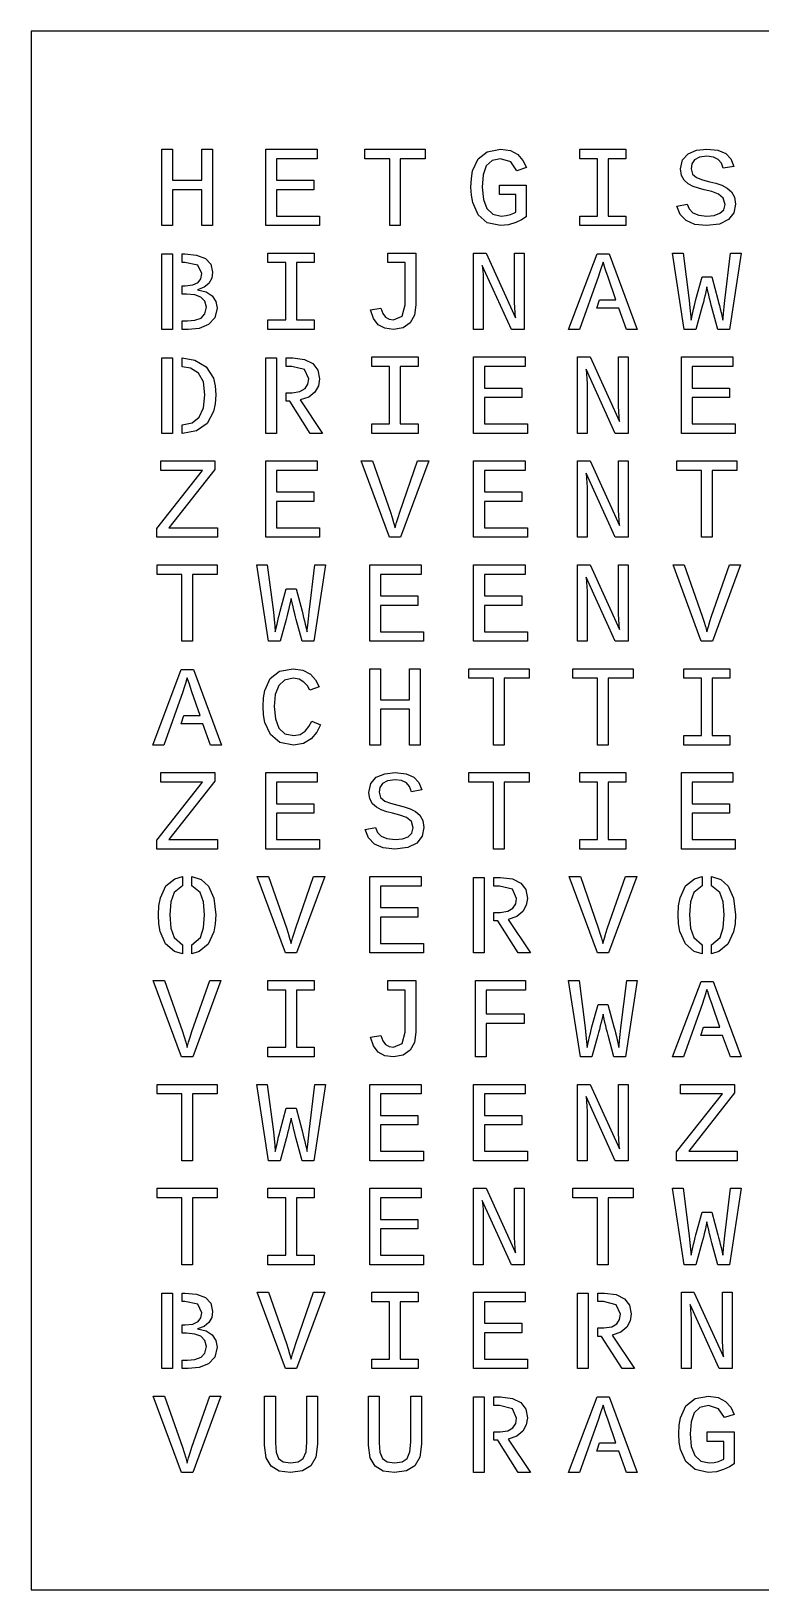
# Model space of a CAD drawing. Extents: x 0 to 500, y 0 to 500.
# Drawn here: x 0 to 234, y 0 to 500 of the extents above; entities that cross this region are included whole.
import ezdxf

# ---------------------------------------------------------------- set-up
doc = ezdxf.new("R2010")
doc.units = 0
doc.layers.get('0').update_dxf_attribs({"linetype": 'continuous'})

# ---------------------------------------------------------------- blocks, each defined once
blk = doc.blocks.new('SHAPESTRING027')
at = {"color": 0}
for points in [[(78.64, 370.97), (75.22, 370.97), (75.22, 395.19), (78.64, 395.19)], [(89, 388.44), (87.64, 391.44), (83.54, 392.44), (81.72, 392.44), (81.72, 395.19), (83.88, 395.19), (87.64, 394.72), (90.32, 393.39), (91.91, 391.29), (92.45, 388.49), (92.09, 386.27), (90.99, 384.24), (89.06, 382.64), (86.27, 381.69), (93.45, 370.97), (89.5, 370.97), (82.93, 381.29), (81.72, 381.29), (81.72, 384), (83.69, 384), (86.19, 384.36), (87.82, 385.32), (88.71, 386.73)]]:
    blk.add_lwpolyline(points, close=True, dxfattribs=at)
blk = doc.blocks.new('SHAPESTRING094')
at = {"color": 0}
for points in [[(145.3, 204.3), (141.89, 204.3), (141.89, 228.52), (145.3, 228.52)], [(155.67, 221.77), (154.3, 224.77), (150.21, 225.77), (148.39, 225.77), (148.39, 228.52), (150.54, 228.52), (154.3, 228.06), (156.98, 226.73), (158.58, 224.62), (159.11, 221.82), (158.76, 219.61), (157.65, 217.57), (155.73, 215.97), (152.94, 215.02), (160.12, 204.3), (156.17, 204.3), (149.6, 214.63), (148.39, 214.63), (148.39, 217.33), (150.35, 217.33), (152.85, 217.69), (154.48, 218.65), (155.38, 220.06)]]:
    blk.add_lwpolyline(points, close=True, dxfattribs=at)
blk = doc.blocks.new('SHAPESTRING091')
at = {"color": 0}
for points in [[(48.49, 204.05), (45.98, 204.79), (43.11, 207.23), (41.39, 211.18), (40.96, 213.69), (40.81, 216.53), (40.97, 219.43), (41.42, 221.94), (43.2, 225.81), (46.09, 228.13), (48.49, 228.79), (48.49, 225.88), (45.83, 223.72), (44.78, 220.75), (44.43, 216.53), (44.78, 212.28), (45.84, 209.21), (48.49, 206.94)], [(55.6, 216.53), (55.24, 220.75), (54.17, 223.72), (51.54, 225.88), (51.54, 228.81), (54.53, 227.82), (56.83, 225.77), (58.61, 221.91), (59.2, 216.53), (59.04, 213.61), (58.56, 211.06), (56.76, 207.12), (53.85, 204.73), (51.54, 204.05), (51.54, 206.92), (54.27, 209.24), (55.26, 212.32)]]:
    blk.add_lwpolyline(points, close=True, dxfattribs=at)
blk = doc.blocks.new('SHAPESTRING096')
at = {"color": 0}
for points in [[(215.15, 204.05), (212.65, 204.79), (209.78, 207.23), (208.06, 211.18), (207.62, 213.69), (207.48, 216.53), (207.63, 219.43), (208.09, 221.94), (209.86, 225.81), (212.76, 228.13), (215.15, 228.79), (215.15, 225.88), (212.5, 223.72), (211.45, 220.75), (211.1, 216.53), (211.45, 212.28), (212.51, 209.21), (215.15, 206.94)], [(222.26, 216.53), (221.91, 220.75), (220.84, 223.72), (218.2, 225.88), (218.2, 228.81), (221.2, 227.82), (223.49, 225.77), (225.27, 221.91), (225.86, 216.53), (225.71, 213.61), (225.23, 211.06), (223.42, 207.12), (220.51, 204.73), (218.2, 204.05), (218.2, 206.92), (220.93, 209.24), (221.93, 212.32)]]:
    blk.add_lwpolyline(points, close=True, dxfattribs=at)
blk = doc.blocks.new('SHAPESTRING143')
at = {"color": 0}
for points in [[(45.33, 70.97), (41.89, 70.97), (41.89, 95.19), (45.33, 95.19)], [(56.21, 78.1), (55.74, 80.01), (54.45, 81.32), (52.45, 82.06), (49.85, 82.3), (48.39, 82.3), (48.39, 84.97), (49.36, 84.97), (51.84, 85.24), (53.51, 86.03), (54.45, 87.27), (54.75, 88.88), (53.39, 91.62), (49.32, 92.44), (48.39, 92.44), (48.39, 95.19), (49.29, 95.19), (53.05, 94.84), (55.85, 93.79), (57.59, 91.97), (58.19, 89.31), (57.89, 87.4), (57, 85.77), (55.5, 84.51), (53.38, 83.74), (56.09, 83.07), (58.05, 81.79), (59.25, 79.99), (59.66, 77.79), (58.91, 74.65), (56.88, 72.53), (53.92, 71.34), (50.37, 70.97), (48.39, 70.97), (48.39, 73.72), (50.1, 73.72), (52.53, 73.92), (54.47, 74.63), (55.74, 75.97)]]:
    blk.add_lwpolyline(points, close=True, dxfattribs=at)
blk = doc.blocks.new('SHAPESTRING147')
at = {"color": 0}
for points in [[(178.64, 70.97), (175.22, 70.97), (175.22, 95.19), (178.64, 95.19)], [(189, 88.44), (187.64, 91.44), (183.54, 92.44), (181.72, 92.44), (181.72, 95.19), (183.88, 95.19), (187.64, 94.72), (190.32, 93.39), (191.91, 91.29), (192.45, 88.49), (192.09, 86.27), (190.99, 84.24), (189.06, 82.64), (186.27, 81.69), (193.45, 70.97), (189.5, 70.97), (182.93, 81.29), (181.72, 81.29), (181.72, 84), (183.69, 84), (186.19, 84.36), (187.82, 85.32), (188.71, 86.73)]]:
    blk.add_lwpolyline(points, close=True, dxfattribs=at)
blk = doc.blocks.new('SHAPESTRING159')
at = {"color": 0}
for points in [[(145.3, 37.63), (141.89, 37.63), (141.89, 61.86), (145.3, 61.86)], [(155.67, 55.11), (154.3, 58.1), (150.21, 59.1), (148.39, 59.1), (148.39, 61.86), (150.54, 61.86), (154.3, 61.39), (156.98, 60.06), (158.58, 57.95), (159.11, 55.15), (158.76, 52.94), (157.65, 50.91), (155.73, 49.3), (152.94, 48.36), (160.12, 37.63), (156.17, 37.63), (149.6, 47.96), (148.39, 47.96), (148.39, 50.67), (150.35, 50.67), (152.85, 51.03), (154.48, 51.98), (155.38, 53.39)]]:
    blk.add_lwpolyline(points, close=True, dxfattribs=at)
blk = doc.blocks.new('SHAPESTRING013')
at = {"color": 0}
for points in [[(45.33, 404.3), (41.89, 404.3), (41.89, 428.52), (45.33, 428.52)], [(56.21, 411.43), (55.74, 413.35), (54.45, 414.65), (52.45, 415.39), (49.85, 415.63), (48.39, 415.63), (48.39, 418.3), (49.36, 418.3), (51.84, 418.58), (53.51, 419.37), (54.45, 420.6), (54.75, 422.22), (53.39, 424.96), (49.32, 425.77), (48.39, 425.77), (48.39, 428.52), (49.29, 428.52), (53.05, 428.18), (55.85, 427.12), (57.59, 425.3), (58.19, 422.65), (57.89, 420.73), (57, 419.1), (55.5, 417.85), (53.38, 417.07), (56.09, 416.4), (58.05, 415.12), (59.25, 413.32), (59.66, 411.12), (58.91, 407.99), (56.88, 405.87), (53.92, 404.67), (50.37, 404.3), (48.39, 404.3), (48.39, 407.05), (50.1, 407.05), (52.53, 407.26), (54.47, 407.96), (55.74, 409.3)]]:
    blk.add_lwpolyline(points, close=True, dxfattribs=at)
blk = doc.blocks.new('SHAPESTRING026')
at = {"color": 0}
for points in [[(45.34, 370.97), (41.89, 370.97), (41.89, 395.19), (45.34, 395.19)], [(55.74, 383.32), (55.24, 387.47), (53.7, 390.27), (51.14, 391.86), (48.39, 392.37), (48.39, 395.17), (52.48, 394.48), (56.16, 392.34), (58.42, 388.64), (58.99, 386.19), (59.19, 383.32), (59.01, 380.48), (58.47, 377.99), (56.39, 374.13), (53.03, 371.77), (48.53, 370.97), (48.39, 370.97), (48.39, 373.77), (51.61, 374.39), (53.88, 376.16), (55.28, 379.14)]]:
    blk.add_lwpolyline(points, close=True, dxfattribs=at)

msp = doc.modelspace()

# ---------------------------------------------------------------- linework, layer by layer
at = {"color": 0}
for points in [[(0, 0), (500, 0), (500, 500), (0, 500)], [(54.7, 437.63), (54.7, 449.12), (45.33, 449.12), (45.33, 437.63), (41.89, 437.63), (41.89, 462.14), (45.33, 462.14), (45.33, 452.19), (54.7, 452.19), (54.7, 462.14), (58.12, 462.14), (58.12, 437.63)], [(75.22, 437.63), (75.22, 462.14), (91.73, 462.14), (91.73, 459.08), (78.66, 459.08), (78.66, 452.19), (90.65, 452.19), (90.65, 449.12), (78.66, 449.12), (78.66, 440.7), (92.46, 440.7), (92.46, 437.63)], [(118.38, 459.08), (118.38, 437.63), (114.97, 437.63), (114.97, 459.08), (107.01, 459.08), (107.01, 462.14), (126.33, 462.14), (126.33, 459.08)], [(158.76, 440.39), (157.26, 439.46), (155.37, 438.58), (153.09, 437.9), (150.46, 437.63), (146.27, 438.55), (143.33, 441.13), (141.59, 445.03), (141.16, 447.4), (141.02, 450), (141.16, 452.77), (141.57, 455.2), (143.29, 459.01), (146.26, 461.34), (150.52, 462.14), (153.67, 461.68), (156.01, 460.42), (157.69, 458.55), (158.79, 456.24), (155.72, 455.25), (153.79, 458.07), (150.54, 459.08), (147.79, 458.49), (145.96, 456.76), (144.93, 453.91), (144.62, 450), (145, 445.98), (146.14, 443.07), (148.05, 441.29), (150.75, 440.7), (152.35, 440.84), (153.69, 441.18), (154.73, 441.57), (155.42, 441.94), (155.42, 447.59), (150.15, 447.59), (150.15, 450.65), (158.76, 450.65)], [(175.94, 462.14), (190.72, 462.14), (190.72, 459.08), (185.05, 459.08), (185.05, 440.7), (190.72, 440.7), (190.72, 437.63), (175.94, 437.63), (175.94, 440.7), (181.62, 440.7), (181.62, 459.08), (175.94, 459.08)], [(225.9, 444.51), (225.34, 441.75), (223.65, 439.57), (220.75, 438.14), (216.6, 437.63), (212.86, 438.03), (210.05, 439.24), (208.14, 441.2), (207.07, 443.88), (210.39, 444.53), (211.04, 442.96), (212.22, 441.76), (214.06, 440.97), (216.7, 440.7), (219.05, 440.91), (220.89, 441.58), (222.08, 442.74), (222.51, 444.45), (221.93, 446.47), (220.39, 447.73), (218.25, 448.54), (215.83, 449.15), (214.02, 449.62), (212.26, 450.22), (210.69, 451.04), (209.42, 452.16), (208.56, 453.72), (208.26, 455.8), (208.91, 458.7), (210.68, 460.67), (213.36, 461.78), (216.7, 462.14), (220.24, 461.78), (222.72, 460.73), (224.34, 459), (225.31, 456.58), (221.94, 456.02), (221.35, 457.66), (220.34, 458.85), (218.8, 459.59), (216.68, 459.85), (214.28, 459.53), (212.71, 458.69), (211.86, 457.43), (211.6, 455.85), (212.06, 454.13), (213.36, 453.04), (215.26, 452.32), (217.59, 451.72), (219.58, 451.2), (221.51, 450.56), (223.23, 449.68), (224.62, 448.45), (225.55, 446.76)], [(75.94, 428.81), (90.72, 428.81), (90.72, 425.75), (85.05, 425.75), (85.05, 407.36), (90.72, 407.36), (90.72, 404.3), (75.94, 404.3), (75.94, 407.36), (81.62, 407.36), (81.62, 425.75), (75.94, 425.75)], [(123.35, 412.17), (122.9, 408.93), (121.53, 406.44), (119.27, 404.85), (116.17, 404.3), (113.41, 404.68), (111.28, 405.83), (109.74, 407.8), (108.81, 410.65), (112.17, 411.19), (112.72, 409.47), (113.62, 408.28), (114.79, 407.59), (116.19, 407.36), (118.99, 408.61), (119.94, 412.25), (119.94, 425.75), (114.36, 425.75), (114.36, 428.81), (123.35, 428.81)], [(153.99, 404.3), (144.66, 424.87), (144.8, 423.27), (144.9, 421.76), (144.94, 420.25), (144.94, 404.3), (141.89, 404.3), (141.89, 428.81), (145.88, 428.81), (155.36, 408.09), (155.2, 409.66), (155.08, 411.25), (155.03, 413.08), (155.03, 428.81), (158.12, 428.81), (158.12, 404.3)], [(184.91, 421.43), (184.42, 422.81), (183.96, 424.13), (183.6, 425.24), (183.38, 425.94), (183.16, 425.23), (182.81, 424.12), (182.37, 422.79), (181.93, 421.43), (175.84, 404.3), (172.32, 404.3), (181.47, 428.52), (185.37, 428.52), (194.36, 404.3), (190.88, 404.3), (188.4, 411.16), (181.42, 411.16), (182.3, 413.84), (187.53, 413.84)], [(223.93, 404.3), (220.19, 404.3), (218.32, 411.31), (218.11, 412.13), (217.85, 413.13), (217.58, 414.23), (217.32, 415.36), (216.71, 418), (216.09, 415.33), (215.82, 414.22), (215.55, 413.12), (215.28, 412.11), (215.08, 411.31), (213.18, 404.3), (209.44, 404.3), (205.65, 428.81), (209.05, 428.81), (211.01, 413.61), (211.25, 411.3), (211.44, 409.28), (211.6, 407.32), (212.17, 409.78), (212.41, 410.86), (212.68, 411.95), (212.94, 413), (213.18, 413.91), (215.13, 421.15), (218.28, 421.15), (220.23, 413.91), (220.45, 413), (220.72, 411.96), (220.98, 410.88), (221.23, 409.8), (221.81, 407.32), (221.88, 407.93), (222.02, 409.48), (222.23, 411.52), (222.44, 413.61), (224.31, 428.81), (227.7, 428.81)], [(109.28, 395.48), (124.06, 395.48), (124.06, 392.41), (118.38, 392.41), (118.38, 374.03), (124.06, 374.03), (124.06, 370.97), (109.28, 370.97), (109.28, 374.03), (114.95, 374.03), (114.95, 392.41), (109.28, 392.41)], [(141.89, 370.97), (141.89, 395.48), (158.4, 395.48), (158.4, 392.41), (145.33, 392.41), (145.33, 385.52), (157.32, 385.52), (157.32, 382.46), (145.33, 382.46), (145.33, 374.03), (159.13, 374.03), (159.13, 370.97)], [(187.32, 370.97), (177.99, 391.54), (178.13, 389.94), (178.23, 388.43), (178.28, 386.92), (178.28, 370.97), (175.22, 370.97), (175.22, 395.48), (179.21, 395.48), (188.69, 374.76), (188.53, 376.33), (188.41, 377.92), (188.37, 379.75), (188.37, 395.48), (191.45, 395.48), (191.45, 370.97)], [(208.56, 370.97), (208.56, 395.48), (225.06, 395.48), (225.06, 392.41), (211.99, 392.41), (211.99, 385.52), (223.99, 385.52), (223.99, 382.46), (211.99, 382.46), (211.99, 374.03), (225.79, 374.03), (225.79, 370.97)], [(59.72, 337.63), (40.3, 337.63), (40.3, 340.47), (54.98, 359.07), (41.6, 359.08), (41.6, 362.14), (58.87, 362.14), (58.87, 359.38), (44.19, 340.7), (59.72, 340.7)], [(75.22, 337.63), (75.22, 362.14), (91.73, 362.14), (91.73, 359.08), (78.66, 359.08), (78.66, 352.19), (90.65, 352.19), (90.65, 349.12), (78.66, 349.12), (78.66, 340.7), (92.46, 340.7), (92.46, 337.63)], [(118.46, 337.63), (114.9, 337.63), (105.83, 362.14), (109.44, 362.14), (115.19, 345.72), (115.74, 344.02), (116.22, 342.37), (116.7, 340.65), (117.16, 342.34), (117.64, 343.98), (118.2, 345.72), (123.91, 362.14), (127.52, 362.14)], [(141.89, 337.63), (141.89, 362.14), (158.4, 362.14), (158.4, 359.08), (145.33, 359.08), (145.33, 352.19), (157.32, 352.19), (157.32, 349.12), (145.33, 349.12), (145.33, 340.7), (159.13, 340.7), (159.13, 337.63)], [(187.32, 337.63), (177.99, 358.21), (178.13, 356.6), (178.23, 355.09), (178.28, 353.59), (178.28, 337.63), (175.22, 337.63), (175.22, 362.14), (179.21, 362.14), (188.69, 341.43), (188.53, 342.99), (188.41, 344.59), (188.37, 346.42), (188.37, 362.14), (191.45, 362.14), (191.45, 337.63)], [(218.38, 359.08), (218.38, 337.63), (214.97, 337.63), (214.97, 359.08), (207.01, 359.08), (207.01, 362.14), (226.33, 362.14), (226.33, 359.08)], [(51.72, 325.75), (51.72, 304.3), (48.31, 304.3), (48.31, 325.75), (40.35, 325.75), (40.35, 328.81), (59.66, 328.81), (59.66, 325.75)], [(90.59, 304.3), (86.86, 304.3), (84.99, 311.31), (84.78, 312.13), (84.51, 313.13), (84.25, 314.23), (83.99, 315.36), (83.38, 318), (82.75, 315.33), (82.49, 314.22), (82.21, 313.12), (81.95, 312.11), (81.75, 311.31), (79.84, 304.3), (76.11, 304.3), (72.32, 328.81), (75.72, 328.81), (77.68, 313.61), (77.92, 311.3), (78.11, 309.28), (78.26, 307.32), (78.84, 309.78), (79.08, 310.86), (79.34, 311.95), (79.61, 313), (79.84, 313.91), (81.8, 321.15), (84.94, 321.15), (86.89, 313.91), (87.12, 313), (87.38, 311.96), (87.65, 310.88), (87.9, 309.8), (88.47, 307.32), (88.55, 307.93), (88.69, 309.48), (88.89, 311.52), (89.11, 313.61), (90.98, 328.81), (94.36, 328.81)], [(108.56, 304.3), (108.56, 328.81), (125.06, 328.81), (125.06, 325.75), (111.99, 325.75), (111.99, 318.85), (123.99, 318.85), (123.99, 315.79), (111.99, 315.79), (111.99, 307.36), (125.79, 307.36), (125.79, 304.3)], [(141.89, 304.3), (141.89, 328.81), (158.4, 328.81), (158.4, 325.75), (145.33, 325.75), (145.33, 318.85), (157.32, 318.85), (157.32, 315.79), (145.33, 315.79), (145.33, 307.36), (159.13, 307.36), (159.13, 304.3)], [(187.32, 304.3), (177.99, 324.87), (178.13, 323.27), (178.23, 321.76), (178.28, 320.25), (178.28, 304.3), (175.22, 304.3), (175.22, 328.81), (179.21, 328.81), (188.69, 308.09), (188.53, 309.66), (188.41, 311.25), (188.37, 313.08), (188.37, 328.81), (191.45, 328.81), (191.45, 304.3)], [(218.46, 304.3), (214.9, 304.3), (205.83, 328.81), (209.44, 328.81), (215.19, 312.39), (215.74, 310.69), (216.22, 309.04), (216.7, 307.32), (217.16, 309), (217.64, 310.64), (218.2, 312.39), (223.91, 328.81), (227.52, 328.81)], [(51.57, 288.09), (51.08, 289.48), (50.63, 290.8), (50.27, 291.91), (50.04, 292.6), (49.83, 291.9), (49.48, 290.79), (49.04, 289.46), (48.59, 288.09), (42.5, 270.97), (38.98, 270.97), (48.14, 295.19), (52.04, 295.19), (61.03, 270.97), (57.55, 270.97), (55.07, 277.82), (48.09, 277.82), (48.96, 280.5), (54.2, 280.5)], [(77.95, 283.33), (78.31, 279.37), (79.43, 276.45), (81.35, 274.64), (84.19, 274.03), (86.22, 274.41), (87.84, 275.44), (89.06, 276.91), (89.97, 278.63), (92.82, 277.49), (91.57, 275.1), (89.8, 273.01), (87.37, 271.53), (84.15, 270.97), (79.77, 271.85), (76.72, 274.36), (74.93, 278.27), (74.49, 280.67), (74.35, 283.33), (74.49, 286.09), (74.93, 288.51), (76.69, 292.33), (79.68, 294.68), (83.97, 295.48), (87.16, 295), (89.52, 293.73), (91.2, 291.89), (92.34, 289.71), (89.32, 288.58), (88.58, 290), (87.46, 291.22), (85.94, 292.08), (83.99, 292.41), (81.24, 291.83), (79.37, 290.1), (78.29, 287.25)], [(121.36, 270.97), (121.36, 282.46), (111.99, 282.46), (111.99, 270.97), (108.56, 270.97), (108.56, 295.48), (111.99, 295.48), (111.99, 285.52), (121.36, 285.52), (121.36, 295.48), (124.79, 295.48), (124.79, 270.97)], [(151.72, 292.41), (151.72, 270.97), (148.31, 270.97), (148.31, 292.41), (140.35, 292.41), (140.35, 295.48), (159.66, 295.48), (159.66, 292.41)], [(185.05, 292.41), (185.05, 270.97), (181.64, 270.97), (181.64, 292.41), (173.68, 292.41), (173.68, 295.48), (193, 295.48), (193, 292.41)], [(209.28, 295.48), (224.06, 295.48), (224.06, 292.41), (218.38, 292.41), (218.38, 274.03), (224.06, 274.03), (224.06, 270.97), (209.28, 270.97), (209.28, 274.03), (214.95, 274.03), (214.95, 292.41), (209.28, 292.41)], [(59.72, 237.63), (40.3, 237.63), (40.3, 240.47), (54.98, 259.07), (41.6, 259.08), (41.6, 262.14), (58.87, 262.14), (58.87, 259.38), (44.19, 240.7), (59.72, 240.7)], [(75.22, 237.63), (75.22, 262.14), (91.73, 262.14), (91.73, 259.08), (78.66, 259.08), (78.66, 252.19), (90.65, 252.19), (90.65, 249.12), (78.66, 249.12), (78.66, 240.7), (92.46, 240.7), (92.46, 237.63)], [(125.9, 244.51), (125.34, 241.75), (123.65, 239.57), (120.75, 238.14), (116.6, 237.63), (112.86, 238.03), (110.05, 239.24), (108.14, 241.2), (107.07, 243.88), (110.39, 244.53), (111.04, 242.96), (112.22, 241.76), (114.06, 240.97), (116.7, 240.7), (119.05, 240.91), (120.89, 241.58), (122.08, 242.74), (122.51, 244.45), (121.93, 246.47), (120.39, 247.73), (118.25, 248.54), (115.83, 249.15), (114.02, 249.62), (112.26, 250.22), (110.69, 251.04), (109.42, 252.16), (108.56, 253.72), (108.26, 255.8), (108.91, 258.7), (110.68, 260.67), (113.36, 261.78), (116.7, 262.14), (120.24, 261.78), (122.72, 260.73), (124.34, 259), (125.31, 256.58), (121.94, 256.02), (121.35, 257.66), (120.34, 258.85), (118.8, 259.59), (116.68, 259.85), (114.28, 259.53), (112.71, 258.69), (111.86, 257.43), (111.6, 255.85), (112.06, 254.13), (113.36, 253.04), (115.26, 252.32), (117.59, 251.72), (119.58, 251.2), (121.51, 250.56), (123.23, 249.68), (124.62, 248.45), (125.55, 246.76)], [(151.72, 259.08), (151.72, 237.63), (148.31, 237.63), (148.31, 259.08), (140.35, 259.08), (140.35, 262.14), (159.66, 262.14), (159.66, 259.08)], [(175.94, 262.14), (190.72, 262.14), (190.72, 259.08), (185.05, 259.08), (185.05, 240.7), (190.72, 240.7), (190.72, 237.63), (175.94, 237.63), (175.94, 240.7), (181.62, 240.7), (181.62, 259.08), (175.94, 259.08)], [(208.56, 237.63), (208.56, 262.14), (225.06, 262.14), (225.06, 259.08), (211.99, 259.08), (211.99, 252.19), (223.99, 252.19), (223.99, 249.12), (211.99, 249.12), (211.99, 240.7), (225.79, 240.7), (225.79, 237.63)], [(85.12, 204.3), (81.57, 204.3), (72.5, 228.81), (76.11, 228.81), (81.86, 212.39), (82.41, 210.69), (82.88, 209.04), (83.36, 207.32), (83.83, 209), (84.31, 210.64), (84.87, 212.39), (90.58, 228.81), (94.18, 228.81)], [(108.56, 204.3), (108.56, 228.81), (125.06, 228.81), (125.06, 225.75), (111.99, 225.75), (111.99, 218.85), (123.99, 218.85), (123.99, 215.79), (111.99, 215.79), (111.99, 207.36), (125.79, 207.36), (125.79, 204.3)], [(185.12, 204.3), (181.57, 204.3), (172.5, 228.81), (176.11, 228.81), (181.86, 212.39), (182.41, 210.69), (182.88, 209.04), (183.36, 207.32), (183.83, 209), (184.31, 210.64), (184.87, 212.39), (190.58, 228.81), (194.18, 228.81)], [(51.79, 170.97), (48.23, 170.97), (39.16, 195.48), (42.78, 195.48), (48.52, 179.06), (49.07, 177.36), (49.55, 175.71), (50.03, 173.98), (50.5, 175.67), (50.98, 177.31), (51.54, 179.06), (57.25, 195.48), (60.85, 195.48)], [(75.94, 195.48), (90.72, 195.48), (90.72, 192.41), (85.05, 192.41), (85.05, 174.03), (90.72, 174.03), (90.72, 170.97), (75.94, 170.97), (75.94, 174.03), (81.62, 174.03), (81.62, 192.41), (75.94, 192.41)], [(123.35, 178.84), (122.9, 175.6), (121.53, 173.11), (119.27, 171.52), (116.17, 170.97), (113.41, 171.35), (111.28, 172.5), (109.74, 174.47), (108.81, 177.32), (112.17, 177.86), (112.72, 176.14), (113.62, 174.95), (114.79, 174.26), (116.19, 174.03), (118.99, 175.27), (119.94, 178.91), (119.94, 192.41), (114.36, 192.41), (114.36, 195.48), (123.35, 195.48)], [(145.9, 192.41), (145.9, 184.75), (158.04, 184.75), (158.04, 181.69), (145.9, 181.69), (145.9, 170.97), (142.47, 170.97), (142.47, 195.48), (158.47, 195.48), (158.47, 192.41)], [(190.59, 170.97), (186.86, 170.97), (184.99, 177.98), (184.78, 178.79), (184.51, 179.8), (184.25, 180.9), (183.99, 182.02), (183.38, 184.67), (182.75, 182), (182.49, 180.89), (182.21, 179.79), (181.95, 178.78), (181.75, 177.98), (179.84, 170.97), (176.11, 170.97), (172.32, 195.48), (175.72, 195.48), (177.68, 180.28), (177.92, 177.97), (178.11, 175.94), (178.26, 173.98), (178.84, 176.45), (179.08, 177.52), (179.34, 178.61), (179.61, 179.67), (179.84, 180.58), (181.8, 187.82), (184.94, 187.82), (186.89, 180.58), (187.12, 179.67), (187.38, 178.63), (187.65, 177.55), (187.9, 176.47), (188.47, 173.98), (188.55, 174.59), (188.69, 176.15), (188.89, 178.18), (189.11, 180.28), (190.98, 195.48), (194.36, 195.48)], [(218.24, 188.09), (217.75, 189.48), (217.3, 190.8), (216.94, 191.91), (216.71, 192.6), (216.49, 191.9), (216.15, 190.79), (215.7, 189.46), (215.26, 188.09), (209.17, 170.97), (205.65, 170.97), (214.81, 195.19), (218.71, 195.19), (227.7, 170.97), (224.21, 170.97), (221.74, 177.82), (214.76, 177.82), (215.63, 180.5), (220.86, 180.5)], [(51.72, 159.08), (51.72, 137.63), (48.31, 137.63), (48.31, 159.08), (40.35, 159.08), (40.35, 162.14), (59.66, 162.14), (59.66, 159.08)], [(90.59, 137.63), (86.86, 137.63), (84.99, 144.65), (84.78, 145.46), (84.51, 146.47), (84.25, 147.57), (83.99, 148.69), (83.38, 151.34), (82.75, 148.67), (82.49, 147.55), (82.21, 146.45), (81.95, 145.45), (81.75, 144.65), (79.84, 137.63), (76.11, 137.63), (72.32, 162.14), (75.72, 162.14), (77.68, 146.94), (77.92, 144.63), (78.11, 142.61), (78.26, 140.65), (78.84, 143.11), (79.08, 144.19), (79.34, 145.28), (79.61, 146.33), (79.84, 147.24), (81.8, 154.48), (84.94, 154.48), (86.89, 147.24), (87.12, 146.33), (87.38, 145.29), (87.65, 144.22), (87.9, 143.14), (88.47, 140.65), (88.55, 141.26), (88.69, 142.81), (88.89, 144.85), (89.11, 146.94), (90.98, 162.14), (94.36, 162.14)], [(108.56, 137.63), (108.56, 162.14), (125.06, 162.14), (125.06, 159.08), (111.99, 159.08), (111.99, 152.19), (123.99, 152.19), (123.99, 149.12), (111.99, 149.12), (111.99, 140.7), (125.79, 140.7), (125.79, 137.63)], [(141.89, 137.63), (141.89, 162.14), (158.4, 162.14), (158.4, 159.08), (145.33, 159.08), (145.33, 152.19), (157.32, 152.19), (157.32, 149.12), (145.33, 149.12), (145.33, 140.7), (159.13, 140.7), (159.13, 137.63)], [(187.32, 137.63), (177.99, 158.21), (178.13, 156.6), (178.23, 155.09), (178.28, 153.59), (178.28, 137.63), (175.22, 137.63), (175.22, 162.14), (179.21, 162.14), (188.69, 141.43), (188.53, 142.99), (188.41, 144.59), (188.37, 146.42), (188.37, 162.14), (191.45, 162.14), (191.45, 137.63)], [(226.39, 137.63), (206.97, 137.63), (206.97, 140.47), (221.65, 159.07), (208.27, 159.08), (208.27, 162.14), (225.54, 162.14), (225.54, 159.38), (210.86, 140.7), (226.39, 140.7)], [(51.72, 125.75), (51.72, 104.3), (48.31, 104.3), (48.31, 125.75), (40.35, 125.75), (40.35, 128.81), (59.66, 128.81), (59.66, 125.75)], [(75.94, 128.81), (90.72, 128.81), (90.72, 125.75), (85.05, 125.75), (85.05, 107.36), (90.72, 107.36), (90.72, 104.3), (75.94, 104.3), (75.94, 107.36), (81.62, 107.36), (81.62, 125.75), (75.94, 125.75)], [(108.56, 104.3), (108.56, 128.81), (125.06, 128.81), (125.06, 125.75), (111.99, 125.75), (111.99, 118.85), (123.99, 118.85), (123.99, 115.79), (111.99, 115.79), (111.99, 107.36), (125.79, 107.36), (125.79, 104.3)], [(153.99, 104.3), (144.66, 124.87), (144.8, 123.27), (144.9, 121.76), (144.94, 120.25), (144.94, 104.3), (141.89, 104.3), (141.89, 128.81), (145.88, 128.81), (155.36, 108.09), (155.2, 109.66), (155.08, 111.25), (155.03, 113.08), (155.03, 128.81), (158.12, 128.81), (158.12, 104.3)], [(185.05, 125.75), (185.05, 104.3), (181.64, 104.3), (181.64, 125.75), (173.68, 125.75), (173.68, 128.81), (193, 128.81), (193, 125.75)], [(223.93, 104.3), (220.19, 104.3), (218.32, 111.31), (218.11, 112.13), (217.85, 113.13), (217.58, 114.23), (217.32, 115.36), (216.71, 118), (216.09, 115.33), (215.82, 114.22), (215.55, 113.12), (215.28, 112.11), (215.08, 111.31), (213.18, 104.3), (209.44, 104.3), (205.65, 128.81), (209.05, 128.81), (211.01, 113.61), (211.25, 111.3), (211.44, 109.28), (211.6, 107.32), (212.17, 109.78), (212.41, 110.86), (212.68, 111.95), (212.94, 113), (213.18, 113.91), (215.13, 121.15), (218.28, 121.15), (220.23, 113.91), (220.45, 113), (220.72, 111.96), (220.98, 110.88), (221.23, 109.8), (221.81, 107.32), (221.88, 107.93), (222.02, 109.48), (222.23, 111.52), (222.44, 113.61), (224.31, 128.81), (227.7, 128.81)], [(85.12, 70.97), (81.57, 70.97), (72.5, 95.48), (76.11, 95.48), (81.86, 79.06), (82.41, 77.36), (82.88, 75.71), (83.36, 73.98), (83.83, 75.67), (84.31, 77.31), (84.87, 79.06), (90.58, 95.48), (94.18, 95.48)], [(109.28, 95.48), (124.06, 95.48), (124.06, 92.41), (118.38, 92.41), (118.38, 74.03), (124.06, 74.03), (124.06, 70.97), (109.28, 70.97), (109.28, 74.03), (114.95, 74.03), (114.95, 92.41), (109.28, 92.41)], [(141.89, 70.97), (141.89, 95.48), (158.4, 95.48), (158.4, 92.41), (145.33, 92.41), (145.33, 85.52), (157.32, 85.52), (157.32, 82.46), (145.33, 82.46), (145.33, 74.03), (159.13, 74.03), (159.13, 70.97)], [(220.66, 70.97), (211.32, 91.54), (211.47, 89.94), (211.56, 88.43), (211.61, 86.92), (211.61, 70.97), (208.56, 70.97), (208.56, 95.48), (212.54, 95.48), (222.02, 74.76), (221.87, 76.33), (221.75, 77.92), (221.7, 79.75), (221.7, 95.48), (224.79, 95.48), (224.79, 70.97)], [(51.79, 37.63), (48.23, 37.63), (39.16, 62.14), (42.78, 62.14), (48.52, 45.72), (49.07, 44.02), (49.55, 42.37), (50.03, 40.65), (50.5, 42.34), (50.98, 43.98), (51.54, 45.72), (57.25, 62.14), (60.85, 62.14)], [(91.8, 46.76), (91.27, 42.58), (89.68, 39.74), (86.99, 38.14), (83.18, 37.63), (79.53, 38.1), (76.94, 39.62), (75.38, 42.35), (74.87, 46.44), (74.87, 62.14), (78.3, 62.14), (78.3, 47.11), (78.53, 44.18), (79.29, 42.18), (80.79, 41.04), (83.17, 40.7), (85.65, 41.04), (87.27, 42.18), (88.13, 44.24), (88.39, 47.34), (88.39, 62.14), (91.8, 62.14)], [(125.13, 46.76), (124.61, 42.58), (123.02, 39.74), (120.32, 38.14), (116.52, 37.63), (112.87, 38.1), (110.27, 39.62), (108.71, 42.35), (108.2, 46.44), (108.2, 62.14), (111.63, 62.14), (111.63, 47.11), (111.86, 44.18), (112.63, 42.18), (114.12, 41.04), (116.51, 40.7), (118.98, 41.04), (120.6, 42.18), (121.46, 44.24), (121.72, 47.34), (121.72, 62.14), (125.13, 62.14)], [(184.91, 54.76), (184.42, 56.15), (183.96, 57.46), (183.6, 58.58), (183.38, 59.27), (183.16, 58.57), (182.81, 57.45), (182.37, 56.12), (181.93, 54.76), (175.84, 37.63), (172.32, 37.63), (181.47, 61.86), (185.37, 61.86), (194.36, 37.63), (190.88, 37.63), (188.4, 44.49), (181.42, 44.49), (182.3, 47.17), (187.53, 47.17)], [(225.42, 40.39), (223.93, 39.46), (222.03, 38.58), (219.76, 37.9), (217.13, 37.63), (212.94, 38.55), (209.99, 41.13), (208.26, 45.03), (207.83, 47.4), (207.68, 50), (207.82, 52.77), (208.24, 55.2), (209.96, 59.01), (212.93, 61.34), (217.19, 62.14), (220.34, 61.68), (222.68, 60.42), (224.36, 58.55), (225.46, 56.24), (222.38, 55.25), (220.45, 58.07), (217.21, 59.08), (214.46, 58.49), (212.63, 56.76), (211.6, 53.91), (211.29, 50), (211.67, 45.98), (212.81, 43.07), (214.72, 41.29), (217.41, 40.7), (219.02, 40.84), (220.36, 41.18), (221.4, 41.57), (222.08, 41.94), (222.08, 47.59), (216.82, 47.59), (216.82, 50.65), (225.42, 50.65)]]:
    msp.add_lwpolyline(points, close=True, dxfattribs=at)

# ---------------------------------------------------------------- block references
for name in ['SHAPESTRING013', 'SHAPESTRING026', 'SHAPESTRING027', 'SHAPESTRING091', 'SHAPESTRING094', 'SHAPESTRING096', 'SHAPESTRING143', 'SHAPESTRING147', 'SHAPESTRING159']:
    msp.add_blockref(name, (0, 0), dxfattribs=at)

doc.saveas('drawing.dxf')
